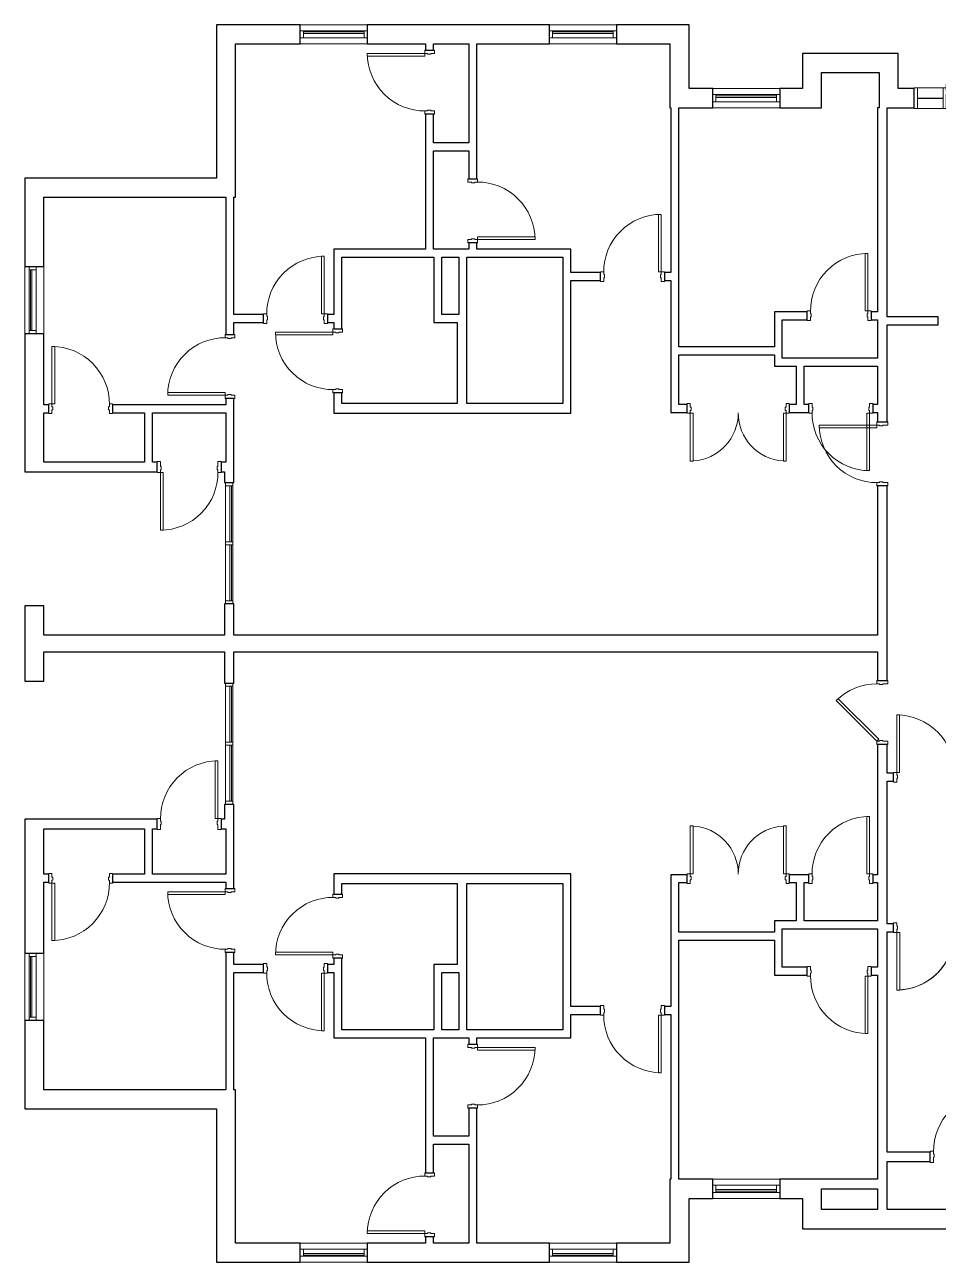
# Model space of a CAD drawing. Header units: inches. Extents: x -116 to 1059, y -1085 to -310.
# Drawn here: x -116 to 456, y -1085 to -310 of the extents above; entities that cross this region are included whole.
import ezdxf

# ---------------------------------------------------------------- set-up
doc = ezdxf.new("R2010")
doc.units = ezdxf.units.IN
doc.header["$MEASUREMENT"] = 0
for name, color, linetype, lineweight in [('A-DOOR', 31, 'Continuous', 9), ('A-DOOR-FRAM', 31, 'Continuous', 15), ('A-GLAZ-CURT', 52, 'Continuous', 9), ('A-GLAZ-CWMG', 51, 'Continuous', 9), ('A-WALL', 113, 'Continuous', 9), ('I-WALL', 2, 'Continuous', 9)]:
    doc.layers.add(name, color=color, linetype=linetype, lineweight=lineweight)

# ---------------------------------------------------------------- blocks, each defined once
blk = doc.blocks.new('Door-Single_CE_ - HM Door-2_ HM Frame-5139295-LEVEL 1')
at = {"layer": 'A-DOOR', "lineweight": 15}
for p, q in [((16.25, -39), (16.25, -3)), ((18, -3), (16.25, -3)), ((18, -3), (18, -39)), ((18, -39), (16.25, -39))]:
    blk.add_line(p, q, dxfattribs=at)
at = {"layer": 'A-DOOR'}
blk.add_arc((18, -3), 36, 179.5, 270, dxfattribs=at)
blk.add_arc((18, -3), 36, 179.5, 270, dxfattribs=at)
blk.add_arc((18, -3), 36, 179.5, 270, dxfattribs=at)
blk.add_arc((18, -3), 36, 179.5, 270, dxfattribs=at)
at = {"layer": 'A-DOOR-FRAM'}
for p, q in [((-20, 3), (-18, 3)), ((-20, -3), (-20, 3)), ((-18, 3), (-18, 0.75)), ((-18, 0.75), (-17.5, 0.75)), ((-17.5, 0.75), (-17.5, -1.25)), ((17.5, 0.75), (18, 0.75)), ((17.5, -1.25), (17.5, 0.75)), ((18, 3), (20, 3)), ((18, 0.75), (18, 3)), ((20, 3), (20, -3)), ((-18, -3), (-20, -3)), ((-18, -1.25), (-18, -3)), ((-17.5, -1.25), (-18, -1.25)), ((18, -1.25), (17.5, -1.25)), ((18, -3), (18, -1.25)), ((20, -3), (18, -3))]:
    blk.add_line(p, q, dxfattribs=at)
blk = doc.blocks.new('Door-Single_CE_ - HM Door-2_ HM Frame-5140891-LEVEL 1')
at = {"layer": 'A-DOOR', "lineweight": 15}
for p, q in [((18, 39.5), (16.25, 39.5)), ((16.25, 39.5), (16.25, 3.5)), ((18, 3.5), (18, 39.5)), ((18, 3.5), (16.25, 3.5))]:
    blk.add_line(p, q, dxfattribs=at)
at = {"layer": 'A-DOOR'}
blk.add_arc((18, 3.5), 36, 90, 180.5, dxfattribs=at)
blk.add_arc((18, 3.5), 36, 90, 180.5, dxfattribs=at)
blk.add_arc((18, 3.5), 36, 90, 180.5, dxfattribs=at)
blk.add_arc((18, 3.5), 36, 90, 180.5, dxfattribs=at)
at = {"layer": 'A-DOOR-FRAM'}
for p, q in [((-18, 3.5), (-20, 3.5)), ((-20, 3.5), (-20, -3.5)), ((-18, 1.75), (-18, 3.5)), ((-17.5, 1.75), (-18, 1.75)), ((-17.5, -0.25), (-17.5, 1.75)), ((18, 1.75), (17.5, 1.75)), ((17.5, 1.75), (17.5, -0.25)), ((20, 3.5), (18, 3.5)), ((18, 3.5), (18, 1.75)), ((20, -3.5), (20, 3.5)), ((-20, -3.5), (-18, -3.5)), ((-18, -3.5), (-18, -0.25)), ((-18, -0.25), (-17.5, -0.25)), ((17.5, -0.25), (18, -0.25)), ((18, -0.25), (18, -3.5)), ((18, -3.5), (20, -3.5))]:
    blk.add_line(p, q, dxfattribs=at)
blk = doc.blocks.new('Door-Single_CE_ - HM Door-2_ HM Frame-5138965-LEVEL 1')
at = {"layer": 'A-DOOR', "lineweight": 15}
for p, q in [((18, 39), (16.25, 39)), ((16.25, 39), (16.25, 3)), ((18, 3), (18, 39)), ((18, 3), (16.25, 3))]:
    blk.add_line(p, q, dxfattribs=at)
at = {"layer": 'A-DOOR'}
blk.add_arc((18, 3), 36, 90, 180.5, dxfattribs=at)
blk.add_arc((18, 3), 36, 90, 180.5, dxfattribs=at)
blk.add_arc((18, 3), 36, 90, 180.5, dxfattribs=at)
blk.add_arc((18, 3), 36, 90, 180.5, dxfattribs=at)
at = {"layer": 'A-DOOR-FRAM'}
for p, q in [((-18, 3), (-20, 3)), ((-20, 3), (-20, -3)), ((-18, 1.25), (-18, 3)), ((-17.5, 1.25), (-18, 1.25)), ((-17.5, -0.75), (-17.5, 1.25)), ((18, 1.25), (17.5, 1.25)), ((17.5, 1.25), (17.5, -0.75)), ((20, 3), (18, 3)), ((18, 3), (18, 1.25)), ((20, -3), (20, 3)), ((-20, -3), (-18, -3)), ((-18, -3), (-18, -0.75)), ((-18, -0.75), (-17.5, -0.75)), ((17.5, -0.75), (18, -0.75)), ((18, -0.75), (18, -3)), ((18, -3), (20, -3))]:
    blk.add_line(p, q, dxfattribs=at)
blk = doc.blocks.new('Door-Double_CE_ - WD Door-2_ HM Frame-5140609-LEVEL 1')
at = {"layer": 'A-DOOR'}
for p, q in [((-30, -3), (-28.25, -3)), ((-30, -33), (-30, -3)), ((-28.25, -3), (-28.25, -33)), ((28.25, -3), (30, -3)), ((28.25, -33), (28.25, -3)), ((30, -3), (30, -33)), ((-28.25, -33), (-30, -33)), ((30, -33), (28.25, -33))]:
    blk.add_line(p, q, dxfattribs=at)
for centre, start, end in [((-30, -3), 273.34474, 0.5), ((30, -3), 179.5, 266.63593)]:
    blk.add_arc(centre, 30, start, end, dxfattribs=at)
at = {"layer": 'A-DOOR-FRAM'}
for p, q in [((-32, 3), (-30, 3)), ((-32, -3), (-32, 3)), ((-30, 3), (-30, 0.75)), ((-30, 0.75), (-29.5, 0.75)), ((-29.5, 0.75), (-29.5, -1.25)), ((29.5, 0.75), (30, 0.75)), ((29.5, -1.25), (29.5, 0.75)), ((30, 3), (32, 3)), ((30, 0.75), (30, 3)), ((32, 3), (32, -3)), ((-30, -3), (-32, -3)), ((-30, -1.25), (-30, -3)), ((-29.5, -1.25), (-30, -1.25)), ((30, -1.25), (29.5, -1.25)), ((30, -3), (30, -1.25)), ((32, -3), (30, -3))]:
    blk.add_line(p, q, dxfattribs=at)
blk = doc.blocks.new('System Panel - zGlazed-5140615-LEVEL 1')
at = {"layer": 'A-GLAZ-CURT'}
for p, q in [((17.5, -0.5), (-17.5, -0.5)), ((-17.5, -0.5), (-17.5, -1.5)), ((-17.5, -1.5), (17.5, -1.5)), ((17.5, -1.5), (17.5, -0.5))]:
    blk.add_line(p, q, dxfattribs=at)
blk = doc.blocks.new('Rectangular Mullion - 4 1_2_ x 2_ Rectangular_CE_-5140613-LEVEL 1')
at = {"layer": 'A-GLAZ-CWMG'}
for p, q in [((927.95, -759.61), (927.95, -724.61)), ((932.45, -759.61), (932.45, -724.61))]:
    blk.add_line(p, q, dxfattribs=at)
blk = doc.blocks.new('Rectangular Mullion - 4 1_2_ x 2_ Rectangular_CE_-5140616-LEVEL 1')
at = {"layer": 'A-GLAZ-CWMG', "lineweight": 15}
for p, q in [((-2, 2.25), (0, 2.25)), ((-2, -2.25), (-2, 2.25)), ((0, 2.25), (0, -2.25)), ((0, -2.25), (-2, -2.25))]:
    blk.add_line(p, q, dxfattribs=at)
blk = doc.blocks.new('Rectangular Mullion - 4 1_2_ x 2_ Rectangular_CE_-5140617-LEVEL 1')
at = {"layer": 'A-GLAZ-CWMG', "lineweight": 15}
for p, q in [((0, 2.25), (-2, 2.25)), ((-2, 2.25), (-2, -2.25)), ((0, -2.25), (0, 2.25)), ((-2, -2.25), (0, -2.25))]:
    blk.add_line(p, q, dxfattribs=at)
blk = doc.blocks.new('Rectangular Mullion - 4 1_2_ x 2_ Rectangular_CE_-5140614-LEVEL 1')
at = {"layer": 'A-GLAZ-CWMG', "lineweight": 15}
for p, q in [((-1, 2.25), (1, 2.25)), ((-1, -2.25), (-1, 2.25)), ((1, 2.25), (1, -2.25)), ((1, -2.25), (-1, -2.25))]:
    blk.add_line(p, q, dxfattribs=at)
blk = doc.blocks.new('Door-Double_CE_ - WD Door-2_ HM Frame-5140198-LEVEL 1')
at = {"layer": 'A-DOOR'}
for p, q in [((-28.25, 33), (-30, 33)), ((-30, 33), (-30, 3)), ((-28.25, 3), (-28.25, 33)), ((30, 33), (28.25, 33)), ((28.25, 33), (28.25, 3)), ((30, 3), (30, 33)), ((-30, 3), (-28.25, 3)), ((28.25, 3), (30, 3))]:
    blk.add_line(p, q, dxfattribs=at)
for centre, start, end in [((-30, 3), 359.5, 86.65526), ((30, 3), 93.36407, 180.5)]:
    blk.add_arc(centre, 30, start, end, dxfattribs=at)
at = {"layer": 'A-DOOR-FRAM'}
for p, q in [((-30, 3), (-32, 3)), ((-32, 3), (-32, -3)), ((-30, 1.25), (-30, 3)), ((-29.5, 1.25), (-30, 1.25)), ((-29.5, -0.75), (-29.5, 1.25)), ((30, 1.25), (29.5, 1.25)), ((29.5, 1.25), (29.5, -0.75)), ((32, 3), (30, 3)), ((30, 3), (30, 1.25)), ((32, -3), (32, 3)), ((-32, -3), (-30, -3)), ((-30, -3), (-30, -0.75)), ((-30, -0.75), (-29.5, -0.75)), ((29.5, -0.75), (30, -0.75)), ((30, -0.75), (30, -3)), ((30, -3), (32, -3))]:
    blk.add_line(p, q, dxfattribs=at)
blk = doc.blocks.new('System Panel - zGlazed-5140547-LEVEL 1')
at = {"layer": 'A-GLAZ-CURT'}
for p, q in [((17.5, 1.5), (-17.5, 1.5)), ((-17.5, 1.5), (-17.5, 0.5)), ((-17.5, 0.5), (17.5, 0.5)), ((17.5, 0.5), (17.5, 1.5))]:
    blk.add_line(p, q, dxfattribs=at)
blk = doc.blocks.new('Rectangular Mullion - 4 1_2_ x 2_ Rectangular_CE_-5140545-LEVEL 1')
at = {"layer": 'A-GLAZ-CWMG'}
for p, q in [((927.95, -636.11), (927.95, -671.11)), ((932.45, -636.11), (932.45, -671.11))]:
    blk.add_line(p, q, dxfattribs=at)
blk = doc.blocks.new('Rectangular Mullion - 4 1_2_ x 2_ Rectangular_CE_-5140475-LEVEL 1')
at = {"layer": 'A-GLAZ-CWMG', "lineweight": 15}
for p, q in [((-2, 2.25), (0, 2.25)), ((-2, -2.25), (-2, 2.25)), ((0, 2.25), (0, -2.25)), ((0, -2.25), (-2, -2.25))]:
    blk.add_line(p, q, dxfattribs=at)
blk = doc.blocks.new('Rectangular Mullion - 4 1_2_ x 2_ Rectangular_CE_-5140476-LEVEL 1')
at = {"layer": 'A-GLAZ-CWMG', "lineweight": 15}
for p, q in [((0, 2.25), (-2, 2.25)), ((-2, 2.25), (-2, -2.25)), ((0, -2.25), (0, 2.25)), ((-2, -2.25), (0, -2.25))]:
    blk.add_line(p, q, dxfattribs=at)
blk = doc.blocks.new('Rectangular Mullion - 4 1_2_ x 2_ Rectangular_CE_-5140546-LEVEL 1')
at = {"layer": 'A-GLAZ-CWMG', "lineweight": 15}
for p, q in [((-1, 2.25), (1, 2.25)), ((-1, -2.25), (-1, 2.25)), ((1, 2.25), (1, -2.25)), ((1, -2.25), (-1, -2.25))]:
    blk.add_line(p, q, dxfattribs=at)
blk = doc.blocks.new('Door-Single-Sidelite_CE_ - WD Door-2_ HM Frame-Sidelite-5141389-LEVEL 1')
at = {"layer": 'A-DOOR'}
for p, q in [((18, 39), (16, 39)), ((16, 39), (16, 3)), ((18, 3), (18, 39)), ((16, 3), (18, 3))]:
    blk.add_line(p, q, dxfattribs=at)
at = {"layer": 'A-DOOR', "lineweight": 15}
for p, q in [((-20, 0.125), (-36, 0.125)), ((-36, 0.125), (-36, -0.125)), ((-20, -0.125), (-20, 0.125)), ((-36, -0.125), (-20, -0.125))]:
    blk.add_line(p, q, dxfattribs=at)
at = {"layer": 'A-DOOR'}
for start, end in [(93.203874, 180.5), (90, 179.5)]:
    blk.add_arc((18, 3), 36, start, end, dxfattribs=at)
at = {"layer": 'A-DOOR-FRAM'}
for p, q in [((-36, 3), (-38, 3)), ((-38, 3), (-38, -3)), ((-36, -3), (-36, 3)), ((-18, 3), (-20, 3)), ((-20, 3), (-20, -3)), ((-18, 1), (-18, 3)), ((-17.5, 1), (-18, 1)), ((-17.5, -1), (-17.5, 1)), ((18, 1), (17.5, 1)), ((17.5, 1), (17.5, -1)), ((20, 3), (18, 3)), ((18, 3), (18, 1)), ((20, -3), (20, 3)), ((-38, -3), (-36, -3)), ((-20, -3), (-18, -3)), ((-18, -3), (-18, -1)), ((-18, -1), (-17.5, -1)), ((17.5, -1), (18, -1)), ((18, -1), (18, -3)), ((18, -3), (20, -3))]:
    blk.add_line(p, q, dxfattribs=at)
at = {"layer": 'A-DOOR-FRAM', "lineweight": 9}
for p, q in [((-36, 3), (-20, 3)), ((-20, -3), (-36, -3))]:
    blk.add_line(p, q, dxfattribs=at)
blk = doc.blocks.new('Door-Single-Sidelite_CE_ - WD Door-2_ HM Frame-Sidelite-5141976-LEVEL 1')
at = {"layer": 'A-DOOR'}
for p, q in [((18, 42.5), (16, 42.5)), ((16, 42.5), (16, 6.5)), ((18, 6.5), (18, 42.5)), ((16, 6.5), (18, 6.5))]:
    blk.add_line(p, q, dxfattribs=at)
at = {"layer": 'A-DOOR', "lineweight": 15}
for p, q in [((-20, 0.125), (-36, 0.125)), ((-36, 0.125), (-36, -0.125)), ((-20, -0.125), (-20, 0.125)), ((-36, -0.125), (-20, -0.125))]:
    blk.add_line(p, q, dxfattribs=at)
at = {"layer": 'A-DOOR'}
for start, end in [(93.203874, 180.5), (90, 179.5)]:
    blk.add_arc((18, 6.5), 36, start, end, dxfattribs=at)
at = {"layer": 'A-DOOR-FRAM'}
for p, q in [((-36, 6.5), (-38, 6.5)), ((-38, 6.5), (-38, -6.5)), ((-36, -6.5), (-36, 6.5)), ((-18, 6.5), (-20, 6.5)), ((-20, 6.5), (-20, -6.5)), ((-18, 4.5), (-18, 6.5)), ((-17.5, 4.5), (-18, 4.5)), ((-18, -6.5), (-18, 2.5)), ((-18, 2.5), (-17.5, 2.5)), ((-17.5, 2.5), (-17.5, 4.5)), ((18, 4.5), (17.5, 4.5)), ((17.5, 4.5), (17.5, 2.5)), ((17.5, 2.5), (18, 2.5)), ((20, 6.5), (18, 6.5)), ((18, 6.5), (18, 4.5)), ((18, 2.5), (18, -6.5)), ((20, -6.5), (20, 6.5)), ((-38, -6.5), (-36, -6.5)), ((-20, -6.5), (-18, -6.5)), ((18, -6.5), (20, -6.5))]:
    blk.add_line(p, q, dxfattribs=at)
at = {"layer": 'A-DOOR-FRAM', "lineweight": 9}
for p, q in [((-36, 6.5), (-20, 6.5)), ((-20, -6.5), (-36, -6.5))]:
    blk.add_line(p, q, dxfattribs=at)
blk = doc.blocks.new('System Panel - zGlazed-5148428-LEVEL 1')
at = {"layer": 'A-GLAZ-CURT'}
for p, q in [((19, 1.5), (-19, 1.5)), ((-19, 1.5), (-19, 0.5)), ((-19, 0.5), (19, 0.5)), ((19, 0.5), (19, 1.5))]:
    blk.add_line(p, q, dxfattribs=at)
blk = doc.blocks.new('Rectangular Mullion - 4 1_2_ x 2_ Rectangular_CE_-5148427-LEVEL 1')
at = {"layer": 'A-GLAZ-CWMG'}
for p, q in [((1050.95, -931.86), (1050.95, -893.86)), ((1055.45, -931.86), (1055.45, -893.86))]:
    blk.add_line(p, q, dxfattribs=at)
blk = doc.blocks.new('Rectangular Mullion - 4 1_2_ x 2_ Rectangular_CE_-5148429-LEVEL 1')
at = {"layer": 'A-GLAZ-CWMG', "lineweight": 15}
for p, q in [((-2, 2.25), (0, 2.25)), ((-2, -2.25), (-2, 2.25)), ((0, 2.25), (0, -2.25)), ((0, -2.25), (-2, -2.25))]:
    blk.add_line(p, q, dxfattribs=at)
blk = doc.blocks.new('Rectangular Mullion - 4 1_2_ x 2_ Rectangular_CE_-5148430-LEVEL 1')
at = {"layer": 'A-GLAZ-CWMG', "lineweight": 15}
for p, q in [((0, 2.25), (-2, 2.25)), ((-2, 2.25), (-2, -2.25)), ((0, -2.25), (0, 2.25)), ((-2, -2.25), (0, -2.25))]:
    blk.add_line(p, q, dxfattribs=at)
blk = doc.blocks.new('System Panel - zGlazed-5147862-LEVEL 1')
at = {"layer": 'A-GLAZ-CURT'}
for p, q in [((19, -0.5), (-19, -0.5)), ((-19, -0.5), (-19, -1.5)), ((-19, -1.5), (19, -1.5)), ((19, -1.5), (19, -0.5))]:
    blk.add_line(p, q, dxfattribs=at)
blk = doc.blocks.new('Rectangular Mullion - 4 1_2_ x 2_ Rectangular_CE_-5147845-LEVEL 1')
at = {"layer": 'A-GLAZ-CWMG'}
for p, q in [((1050.95, -463.86), (1050.95, -501.86)), ((1055.45, -463.86), (1055.45, -501.86))]:
    blk.add_line(p, q, dxfattribs=at)
blk = doc.blocks.new('Rectangular Mullion - 4 1_2_ x 2_ Rectangular_CE_-5147863-LEVEL 1')
at = {"layer": 'A-GLAZ-CWMG', "lineweight": 15}
for p, q in [((-2, 2.25), (0, 2.25)), ((-2, -2.25), (-2, 2.25)), ((0, 2.25), (0, -2.25)), ((0, -2.25), (-2, -2.25))]:
    blk.add_line(p, q, dxfattribs=at)
blk = doc.blocks.new('Rectangular Mullion - 4 1_2_ x 2_ Rectangular_CE_-5147864-LEVEL 1')
at = {"layer": 'A-GLAZ-CWMG', "lineweight": 15}
for p, q in [((0, 2.25), (-2, 2.25)), ((-2, 2.25), (-2, -2.25)), ((0, -2.25), (0, 2.25)), ((-2, -2.25), (0, -2.25))]:
    blk.add_line(p, q, dxfattribs=at)
blk = doc.blocks.new('Door-Single_CE_ - HM Door-2_ HM Frame-5149311-LEVEL 1')
at = {"layer": 'A-DOOR', "lineweight": 15}
for p, q in [((-8.69, -27.72), (16.76, -2.26)), ((18, -3.5), (-7.46, -28.96)), ((18, -3.5), (16.76, -2.26)), ((-7.46, -28.96), (-8.69, -27.72))]:
    blk.add_line(p, q, dxfattribs=at)
at = {"layer": 'A-DOOR'}
blk.add_arc((18, -3.5), 36, 179.5, 225, dxfattribs=at)
blk.add_arc((18, -3.5), 36, 179.5, 225, dxfattribs=at)
blk.add_arc((18, -3.5), 36, 179.5, 225, dxfattribs=at)
blk.add_arc((18, -3.5), 36, 179.5, 225, dxfattribs=at)
at = {"layer": 'A-DOOR-FRAM'}
for p, q in [((-20, 3.5), (-18, 3.5)), ((-20, -3.5), (-20, 3.5)), ((-18, 3.5), (-18, 0.25)), ((-18, 0.25), (-17.5, 0.25)), ((-17.5, 0.25), (-17.5, -1.75)), ((17.5, 0.25), (18, 0.25)), ((17.5, -1.75), (17.5, 0.25)), ((18, 3.5), (20, 3.5)), ((18, 0.25), (18, 3.5)), ((20, 3.5), (20, -3.5)), ((-18, -3.5), (-20, -3.5)), ((-18, -1.75), (-18, -3.5)), ((-17.5, -1.75), (-18, -1.75)), ((18, -1.75), (17.5, -1.75)), ((18, -3.5), (18, -1.75)), ((20, -3.5), (18, -3.5))]:
    blk.add_line(p, q, dxfattribs=at)

msp = doc.modelspace()

# ---------------------------------------------------------------- linework, layer by layer
at = {"layer": 'A-WALL', "lineweight": 25}
for p, q in [((4.2, -310.36), (4.2, -406.36)), ((56.7, -310.36), (4.2, -310.36)), ((56.7, -322.36), (56.7, -310.36)), ((212.7, -310.36), (98.7, -310.36)), ((98.7, -310.36), (98.7, -322.36)), ((212.7, -322.36), (212.7, -310.36)), ((300.2, -310.36), (254.7, -310.36)), ((254.7, -310.36), (254.7, -322.36)), ((300.2, -350.36), (300.2, -310.36)), ((16.2, -418.36), (16.2, -322.36)), ((16.2, -322.36), (56.7, -322.36)), ((98.7, -322.36), (135.2, -322.36)), ((140.2, -322.36), (162.2, -322.36)), ((167.2, -322.36), (212.7, -322.36)), ((254.7, -322.36), (288.2, -322.36)), ((288.2, -322.36), (288.2, -362.36)), ((371.2, -328.36), (371.2, -350.36)), ((431.2, -328.36), (371.2, -328.36)), ((431.2, -350.36), (431.2, -328.36)), ((383.2, -362.36), (383.2, -340.36)), ((383.2, -340.36), (419.2, -340.36)), ((419.2, -340.36), (419.2, -362.36)), ((314.95, -350.36), (300.2, -350.36)), ((314.95, -362.36), (314.95, -350.36)), ((371.2, -350.36), (356.95, -350.36)), ((356.95, -350.36), (356.95, -362.36)), ((441.2, -350.36), (431.2, -350.36)), ((441.2, -362.36), (441.2, -350.36)), ((288.2, -362.36), (288.7, -362.36)), ((293.7, -362.36), (314.95, -362.36)), ((356.95, -362.36), (383.2, -362.36)), ((418.2, -362.36), (418.2, -490.09)), ((419.2, -362.36), (418.2, -362.36)), ((424.2, -362.36), (441.2, -362.36)), ((424.2, -493.23), (424.2, -362.36)), ((4.2, -406.36), (-115.8, -406.36)), ((-115.8, -406.36), (-115.8, -461.86)), ((-103.8, -418.36), (10.2, -418.36)), ((-103.8, -461.86), (-103.8, -418.36)), ((15.2, -418.36), (16.2, -418.36)), ((-115.8, -461.86), (-103.8, -461.86)), ((155.95, -491.86), (154.95, -491.86)), ((160.95, -547.59), (160.95, -491.86)), ((418.2, -495.09), (418.2, -519.09)), ((154.95, -496.86), (154.95, -547.59)), ((424.2, -559.09), (424.2, -498.23)), ((-103.8, -503.86), (-115.8, -503.86)), ((-115.8, -503.86), (-115.8, -590.36)), ((-103.8, -548.36), (-103.8, -503.86)), ((418.2, -524.09), (418.2, -548.09)), ((77.7, -547.59), (77.7, -553.59)), ((154.95, -547.59), (82.7, -547.59)), ((221.2, -547.59), (160.95, -547.59)), ((-103.8, -584.36), (-103.8, -553.36)), ((77.7, -553.59), (221.2, -553.59)), ((418.2, -553.09), (418.2, -559.09)), ((418.2, -559.09), (424.2, -559.09)), ((-40.8, -584.36), (-103.8, -584.36)), ((-32.8, -584.36), (-35.8, -584.36)), ((-32.8, -590.36), (-32.8, -584.36)), ((10.2, -584.36), (7.2, -584.36)), ((7.2, -584.36), (7.2, -590.36)), ((15.2, -597.11), (15.2, -584.36)), ((-115.8, -590.36), (-32.8, -590.36)), ((7.2, -590.36), (9.2, -590.36)), ((9.2, -590.36), (9.2, -597.11)), ((9.2, -597.11), (15.2, -597.11)), ((418.2, -599.09), (418.2, -692.61)), ((424.2, -599.09), (418.2, -599.09)), ((424.2, -721.11), (424.2, -599.09)), ((9.2, -673.11), (9.2, -692.61)), ((15.2, -673.11), (9.2, -673.11)), ((15.2, -692.61), (15.2, -673.11)), ((-103.8, -674.36), (-115.8, -674.36)), ((-115.8, -674.36), (-115.8, -721.36)), ((-103.8, -692.61), (-103.8, -674.36)), ((9.2, -692.61), (-103.8, -692.61)), ((418.2, -692.61), (15.2, -692.61)), ((-103.8, -721.36), (-103.8, -703.11)), ((-103.8, -703.11), (9.2, -703.11)), ((9.2, -703.11), (9.2, -722.61)), ((15.2, -703.11), (418.2, -703.11)), ((15.2, -722.61), (15.2, -703.11)), ((418.2, -703.11), (418.2, -721.11)), ((-115.8, -721.36), (-103.8, -721.36)), ((9.2, -722.61), (15.2, -722.61)), ((418.2, -721.11), (424.2, -721.11)), ((418.2, -761.11), (418.2, -842.63)), ((424.2, -761.11), (418.2, -761.11)), ((424.2, -779.11), (424.2, -761.11)), ((424.2, -873.36), (424.2, -784.11)), ((15.2, -798.61), (9.2, -798.61)), ((9.2, -798.61), (9.2, -807.86)), ((15.2, -813.86), (15.2, -798.61)), ((-115.8, -807.86), (-115.8, -891.86)), ((-32.8, -807.86), (-115.8, -807.86)), ((-32.8, -813.86), (-32.8, -807.86)), ((9.2, -807.86), (7.2, -807.86)), ((7.2, -807.86), (7.2, -813.86)), ((-103.8, -842.36), (-103.8, -813.86)), ((-103.8, -813.86), (-40.8, -813.86)), ((-35.8, -813.86), (-32.8, -813.86)), ((7.2, -813.86), (10.2, -813.86)), ((221.2, -842.13), (77.7, -842.13)), ((77.7, -842.13), (77.7, -848.13)), ((-103.8, -891.86), (-103.8, -847.36)), ((82.7, -848.13), (154.95, -848.13)), ((154.95, -848.13), (154.95, -898.86)), ((160.95, -848.13), (221.2, -848.13)), ((160.95, -903.86), (160.95, -848.13)), ((418.2, -847.63), (418.2, -871.63)), ((418.2, -876.63), (418.2, -900.63)), ((424.2, -1016.36), (424.2, -878.36)), ((-115.8, -891.86), (-103.8, -891.86)), ((154.95, -903.86), (155.95, -903.86)), ((418.2, -905.63), (418.2, -1033.36)), ((-103.8, -933.86), (-115.8, -933.86)), ((-115.8, -933.86), (-115.8, -989.36)), ((-103.8, -977.36), (-103.8, -933.86)), ((10.2, -977.36), (-103.8, -977.36)), ((16.2, -977.36), (15.2, -977.36)), ((16.2, -1073.36), (16.2, -977.36)), ((-115.8, -989.36), (4.2, -989.36)), ((4.2, -989.36), (4.2, -1085.36)), ((451.2, -1016.36), (424.2, -1016.36)), ((424.2, -1052.36), (424.2, -1022.36)), ((424.2, -1022.36), (451.2, -1022.36)), ((451.2, -1022.36), (451.2, -1016.36)), ((288.7, -1033.36), (288.2, -1033.36)), ((288.2, -1033.36), (288.2, -1073.36)), ((314.95, -1033.36), (293.7, -1033.36)), ((314.95, -1045.36), (314.95, -1033.36)), ((356.95, -1033.36), (356.95, -1045.36)), ((418.2, -1033.36), (356.95, -1033.36)), ((300.2, -1045.36), (314.95, -1045.36)), ((300.2, -1085.36), (300.2, -1045.36)), ((356.95, -1045.36), (371.2, -1045.36)), ((371.2, -1045.36), (371.2, -1064.36)), ((383.2, -1052.36), (383.2, -1039.36)), ((383.2, -1039.36), (418.2, -1039.36)), ((418.2, -1039.36), (418.2, -1052.36)), ((418.2, -1052.36), (383.2, -1052.36)), ((518.2, -1052.36), (424.2, -1052.36)), ((371.2, -1064.36), (571.2, -1064.36)), ((56.7, -1073.36), (16.2, -1073.36)), ((56.7, -1085.36), (56.7, -1073.36)), ((135.2, -1073.36), (98.7, -1073.36)), ((98.7, -1073.36), (98.7, -1085.36)), ((162.2, -1073.36), (140.2, -1073.36)), ((212.7, -1073.36), (167.2, -1073.36)), ((212.7, -1085.36), (212.7, -1073.36)), ((288.2, -1073.36), (254.7, -1073.36)), ((254.7, -1073.36), (254.7, -1085.36)), ((4.2, -1085.36), (56.7, -1085.36)), ((98.7, -1085.36), (212.7, -1085.36)), ((254.7, -1085.36), (300.2, -1085.36))]:
    msp.add_line(p, q, dxfattribs=at)
at = {"layer": 'A-WALL'}
for p, q in [((56.7, -310.36), (98.7, -310.36)), ((212.7, -310.36), (254.7, -310.36)), ((98.7, -322.36), (56.7, -322.36)), ((254.7, -322.36), (212.7, -322.36)), ((314.95, -350.36), (356.95, -350.36)), ((356.95, -362.36), (314.95, -362.36)), ((-115.8, -503.86), (-115.8, -461.86)), ((-103.8, -461.86), (-103.8, -503.86)), ((-115.8, -933.86), (-115.8, -891.86)), ((-103.8, -891.86), (-103.8, -933.86)), ((314.95, -1033.36), (356.95, -1033.36)), ((356.95, -1045.36), (314.95, -1045.36)), ((56.7, -1073.36), (98.7, -1073.36)), ((212.7, -1073.36), (254.7, -1073.36)), ((98.7, -1085.36), (56.7, -1085.36)), ((254.7, -1085.36), (212.7, -1085.36))]:
    msp.add_line(p, q, dxfattribs=at)
at = {"layer": 'I-WALL', "lineweight": 25}
for p, q in [((135.2, -322.36), (135.2, -326.36)), ((140.2, -326.36), (140.2, -322.36)), ((162.2, -322.36), (162.2, -384.36)), ((167.2, -406.86), (167.2, -322.36)), ((135.2, -326.36), (140.2, -326.36)), ((288.7, -362.36), (288.7, -465.59)), ((293.7, -512.09), (293.7, -362.36)), ((140.2, -366.36), (135.2, -366.36)), ((135.2, -366.36), (135.2, -450.86)), ((140.2, -384.36), (140.2, -366.36)), ((162.2, -384.36), (140.2, -384.36)), ((140.2, -450.86), (140.2, -389.36)), ((140.2, -389.36), (162.2, -389.36)), ((162.2, -389.36), (162.2, -406.86)), ((162.2, -406.86), (167.2, -406.86)), ((10.2, -418.36), (10.2, -504.36)), ((15.2, -491.86), (15.2, -418.36)), ((167.2, -446.86), (162.2, -446.86)), ((162.2, -446.86), (162.2, -450.86)), ((167.2, -450.86), (167.2, -446.86)), ((77.7, -450.86), (77.7, -491.86)), ((135.2, -450.86), (77.7, -450.86)), ((82.7, -500.86), (82.7, -455.86)), ((82.7, -455.86), (140.45, -455.86)), ((162.2, -450.86), (140.2, -450.86)), ((140.45, -455.86), (140.45, -496.86)), ((145.45, -455.86), (155.95, -455.86)), ((145.45, -491.86), (145.45, -455.86)), ((155.95, -455.86), (155.95, -491.86)), ((160.95, -455.86), (221.2, -455.86)), ((160.95, -491.86), (160.95, -455.86)), ((226.2, -450.86), (167.2, -450.86)), ((221.2, -455.86), (221.2, -547.59)), ((226.2, -465.59), (226.2, -450.86)), ((244.7, -465.59), (226.2, -465.59)), ((226.2, -553.59), (226.2, -470.59)), ((226.2, -470.59), (244.7, -470.59)), ((244.7, -470.59), (244.7, -465.59)), ((288.7, -465.59), (284.7, -465.59)), ((284.7, -465.59), (284.7, -470.59)), ((284.7, -470.59), (288.7, -470.59)), ((288.7, -470.59), (288.7, -553.09)), ((33.7, -491.86), (15.2, -491.86)), ((33.7, -496.86), (33.7, -491.86)), ((77.7, -491.86), (73.7, -491.86)), ((73.7, -491.86), (73.7, -496.86)), ((154.95, -491.86), (145.45, -491.86)), ((353.57, -490.09), (353.57, -512.09)), ((374.2, -490.09), (353.57, -490.09)), ((358.57, -519.09), (358.57, -495.09)), ((358.57, -495.09), (374.2, -495.09)), ((374.2, -495.09), (374.2, -490.09)), ((418.2, -490.09), (414.2, -490.09)), ((414.2, -490.09), (414.2, -495.09)), ((414.2, -495.09), (418.2, -495.09)), ((456.2, -493.23), (424.2, -493.23)), ((456.2, -498.23), (456.2, -493.23)), ((15.2, -504.36), (15.2, -496.86)), ((15.2, -496.86), (33.7, -496.86)), ((73.7, -496.86), (77.7, -496.86)), ((77.7, -496.86), (77.7, -500.86)), ((77.7, -500.86), (82.7, -500.86)), ((140.45, -496.86), (154.95, -496.86)), ((424.2, -498.23), (456.2, -498.23)), ((10.2, -504.36), (15.2, -504.36)), ((353.57, -512.09), (293.7, -512.09)), ((293.7, -548.09), (293.7, -517.09)), ((293.7, -517.09), (353.57, -517.09)), ((353.57, -517.09), (353.57, -524.09)), ((418.2, -519.09), (358.57, -519.09)), ((353.57, -524.09), (367.2, -524.09)), ((367.2, -524.09), (367.2, -548.09)), ((372.2, -548.09), (372.2, -524.09)), ((372.2, -524.09), (418.2, -524.09)), ((77.7, -540.86), (77.7, -547.59)), ((82.7, -540.86), (77.7, -540.86)), ((82.7, -547.59), (82.7, -540.86)), ((-100.8, -548.36), (-103.8, -548.36)), ((-100.8, -553.36), (-100.8, -548.36)), ((10.2, -548.36), (-60.8, -548.36)), ((-60.8, -548.36), (-60.8, -553.36)), ((10.2, -544.36), (10.2, -548.36)), ((15.2, -544.36), (10.2, -544.36)), ((15.2, -584.36), (15.2, -544.36)), ((298.95, -548.09), (293.7, -548.09)), ((298.95, -553.09), (298.95, -548.09)), ((367.2, -548.09), (362.95, -548.09)), ((362.95, -548.09), (362.95, -553.09)), ((375.2, -548.09), (372.2, -548.09)), ((375.2, -553.09), (375.2, -548.09)), ((418.2, -548.09), (415.2, -548.09)), ((415.2, -548.09), (415.2, -553.09)), ((-103.8, -553.36), (-100.8, -553.36)), ((-60.8, -553.36), (-40.8, -553.36)), ((-40.8, -553.36), (-40.8, -584.36)), ((-35.8, -553.36), (10.2, -553.36)), ((-35.8, -584.36), (-35.8, -553.36)), ((10.2, -553.36), (10.2, -584.36)), ((221.2, -553.59), (226.2, -553.59)), ((288.7, -553.09), (298.95, -553.09)), ((362.95, -553.09), (375.2, -553.09)), ((415.2, -553.09), (418.2, -553.09)), ((428.2, -779.11), (424.2, -779.11)), ((428.2, -784.11), (428.2, -779.11)), ((424.2, -784.11), (428.2, -784.11)), ((-40.8, -813.86), (-40.8, -842.36)), ((-35.8, -842.36), (-35.8, -813.86)), ((10.2, -813.86), (10.2, -842.36)), ((15.2, -851.36), (15.2, -813.86)), ((-100.8, -842.36), (-103.8, -842.36)), ((-100.8, -847.36), (-100.8, -842.36)), ((-40.8, -842.36), (-60.8, -842.36)), ((-60.8, -842.36), (-60.8, -847.36)), ((10.2, -842.36), (-35.8, -842.36)), ((226.2, -842.13), (221.2, -842.13)), ((226.2, -925.13), (226.2, -842.13)), ((288.7, -842.63), (288.7, -925.13)), ((298.95, -842.63), (288.7, -842.63)), ((298.95, -847.63), (298.95, -842.63)), ((375.2, -842.63), (362.95, -842.63)), ((362.95, -842.63), (362.95, -847.63)), ((375.2, -847.63), (375.2, -842.63)), ((418.2, -842.63), (415.2, -842.63)), ((415.2, -842.63), (415.2, -847.63)), ((-103.8, -847.36), (-100.8, -847.36)), ((-60.8, -847.36), (10.2, -847.36)), ((10.2, -847.36), (10.2, -851.36)), ((10.2, -851.36), (15.2, -851.36)), ((77.7, -848.13), (77.7, -854.86)), ((82.7, -854.86), (82.7, -848.13)), ((221.2, -848.13), (221.2, -939.86)), ((293.7, -878.63), (293.7, -847.63)), ((293.7, -847.63), (298.95, -847.63)), ((362.95, -847.63), (367.2, -847.63)), ((367.2, -847.63), (367.2, -871.63)), ((372.2, -847.63), (375.2, -847.63)), ((372.2, -871.63), (372.2, -847.63)), ((415.2, -847.63), (418.2, -847.63)), ((77.7, -854.86), (82.7, -854.86)), ((367.2, -871.63), (353.57, -871.63)), ((353.57, -871.63), (353.57, -878.63)), ((418.2, -871.63), (372.2, -871.63)), ((428.2, -873.36), (424.2, -873.36)), ((428.2, -878.36), (428.2, -873.36)), ((353.57, -878.63), (293.7, -878.63)), ((358.57, -876.63), (418.2, -876.63)), ((358.57, -900.63), (358.57, -876.63)), ((424.2, -878.36), (428.2, -878.36)), ((293.7, -1033.36), (293.7, -883.63)), ((293.7, -883.63), (353.57, -883.63)), ((353.57, -883.63), (353.57, -905.63)), ((15.2, -891.36), (10.2, -891.36)), ((10.2, -891.36), (10.2, -977.36)), ((15.2, -898.86), (15.2, -891.36)), ((33.7, -898.86), (15.2, -898.86)), ((33.7, -903.86), (33.7, -898.86)), ((77.7, -898.86), (73.7, -898.86)), ((73.7, -898.86), (73.7, -903.86)), ((82.7, -894.86), (77.7, -894.86)), ((77.7, -894.86), (77.7, -898.86)), ((82.7, -939.86), (82.7, -894.86)), ((154.95, -898.86), (140.45, -898.86)), ((140.45, -898.86), (140.45, -939.86)), ((15.2, -977.36), (15.2, -903.86)), ((15.2, -903.86), (33.7, -903.86)), ((73.7, -903.86), (77.7, -903.86)), ((77.7, -903.86), (77.7, -944.86)), ((145.45, -903.86), (154.95, -903.86)), ((145.45, -939.86), (145.45, -903.86)), ((155.95, -903.86), (155.95, -939.86)), ((160.95, -939.86), (160.95, -903.86)), ((353.57, -905.63), (374.2, -905.63)), ((374.2, -900.63), (358.57, -900.63)), ((374.2, -905.63), (374.2, -900.63)), ((418.2, -900.63), (414.2, -900.63)), ((414.2, -900.63), (414.2, -905.63)), ((414.2, -905.63), (418.2, -905.63)), ((244.7, -925.13), (226.2, -925.13)), ((244.7, -930.13), (244.7, -925.13)), ((288.7, -925.13), (284.7, -925.13)), ((284.7, -925.13), (284.7, -930.13)), ((226.2, -944.86), (226.2, -930.13)), ((226.2, -930.13), (244.7, -930.13)), ((284.7, -930.13), (288.7, -930.13)), ((288.7, -930.13), (288.7, -1033.36)), ((77.7, -944.86), (135.2, -944.86)), ((140.45, -939.86), (82.7, -939.86)), ((135.2, -944.86), (135.2, -1029.36)), ((140.2, -944.86), (162.2, -944.86)), ((140.2, -1006.36), (140.2, -944.86)), ((155.95, -939.86), (145.45, -939.86)), ((221.2, -939.86), (160.95, -939.86)), ((162.2, -944.86), (162.2, -948.86)), ((167.2, -944.86), (226.2, -944.86)), ((167.2, -948.86), (167.2, -944.86)), ((162.2, -948.86), (167.2, -948.86)), ((162.2, -988.86), (162.2, -1006.36)), ((167.2, -988.86), (162.2, -988.86)), ((167.2, -1073.36), (167.2, -988.86)), ((162.2, -1006.36), (140.2, -1006.36)), ((140.2, -1029.36), (140.2, -1011.36)), ((140.2, -1011.36), (162.2, -1011.36)), ((162.2, -1011.36), (162.2, -1073.36)), ((135.2, -1029.36), (140.2, -1029.36)), ((135.2, -1069.36), (135.2, -1073.36)), ((140.2, -1069.36), (135.2, -1069.36)), ((140.2, -1073.36), (140.2, -1069.36))]:
    msp.add_line(p, q, dxfattribs=at)

# ---------------------------------------------------------------- block references
at = {"layer": 'A-DOOR'}
for name, p in [('Door-Single-Sidelite_CE_ - WD Door-2_ HM Frame-Sidelite-5141976-LEVEL 1', (479.2, -356.36)), ('Door-Single_CE_ - HM Door-2_ HM Frame-5138965-LEVEL 1', (264.7, -468.09)), ('Door-Single_CE_ - HM Door-2_ HM Frame-5138965-LEVEL 1', (53.7, -494.36)), ('Door-Single_CE_ - HM Door-2_ HM Frame-5138965-LEVEL 1', (394.2, -492.59)), ('Door-Double_CE_ - WD Door-2_ HM Frame-5140609-LEVEL 1', (330.95, -550.59)), ('Door-Single_CE_ - HM Door-2_ HM Frame-5139295-LEVEL 1', (395.2, -550.59)), ('Door-Single_CE_ - HM Door-2_ HM Frame-5140891-LEVEL 1', (-12.8, -810.86)), ('Door-Double_CE_ - WD Door-2_ HM Frame-5140198-LEVEL 1', (330.95, -845.13)), ('Door-Single_CE_ - HM Door-2_ HM Frame-5138965-LEVEL 1', (395.2, -845.13)), ('Door-Single_CE_ - HM Door-2_ HM Frame-5139295-LEVEL 1', (53.7, -901.36)), ('Door-Single_CE_ - HM Door-2_ HM Frame-5139295-LEVEL 1', (394.2, -903.13)), ('Door-Single_CE_ - HM Door-2_ HM Frame-5139295-LEVEL 1', (264.7, -927.63)), ('Door-Single_CE_ - HM Door-2_ HM Frame-5140891-LEVEL 1', (471.2, -1019.36))]:
    msp.add_blockref(name, p, dxfattribs=at)
for name, p, rotation in [('Door-Single_CE_ - HM Door-2_ HM Frame-5138965-LEVEL 1', (137.7, -346.36), 89.99999999999973), ('Door-Single_CE_ - HM Door-2_ HM Frame-5138965-LEVEL 1', (164.7, -426.86), 269.9999999999998), ('Door-Single_CE_ - HM Door-2_ HM Frame-5138965-LEVEL 1', (80.2, -520.86), 89.99999999999967), ('Door-Single_CE_ - HM Door-2_ HM Frame-5139295-LEVEL 1', (12.7, -524.36), 269.9999999999997), ('Door-Single_CE_ - HM Door-2_ HM Frame-5139295-LEVEL 1', (-80.8, -550.86), 180), ('Door-Single_CE_ - HM Door-2_ HM Frame-5140891-LEVEL 1', (421.2, -579.09), 89.99999999999967), ('Door-Single_CE_ - HM Door-2_ HM Frame-5140891-LEVEL 1', (-12.8, -587.36), 180), ('Door-Single_CE_ - HM Door-2_ HM Frame-5149311-LEVEL 1', (421.2, -741.11), 269.9999999999997), ('Door-Single_CE_ - HM Door-2_ HM Frame-5139295-LEVEL 1', (448.2, -781.61), 180), ('Door-Single_CE_ - HM Door-2_ HM Frame-5138965-LEVEL 1', (-80.8, -844.86), 180), ('Door-Single_CE_ - HM Door-2_ HM Frame-5138965-LEVEL 1', (12.7, -871.36), 89.99999999999991), ('Door-Single_CE_ - HM Door-2_ HM Frame-5139295-LEVEL 1', (80.2, -874.86), 269.9999999999999), ('Door-Single-Sidelite_CE_ - WD Door-2_ HM Frame-Sidelite-5141389-LEVEL 1', (448.2, -875.86), 180), ('Door-Single_CE_ - HM Door-2_ HM Frame-5139295-LEVEL 1', (164.7, -968.86), 89.99999999999984), ('Door-Single_CE_ - HM Door-2_ HM Frame-5139295-LEVEL 1', (137.7, -1049.36), 269.9999999999998)]:
    msp.add_blockref(name, p, dxfattribs=dict(at, rotation=rotation))
at = {"layer": 'A-GLAZ-CURT'}
for name, p in [('System Panel - zGlazed-5148428-LEVEL 1', (77.7, -316.36)), ('System Panel - zGlazed-5148428-LEVEL 1', (233.7, -316.36)), ('System Panel - zGlazed-5148428-LEVEL 1', (335.95, -356.36)), ('System Panel - zGlazed-5147862-LEVEL 1', (335.95, -1039.36)), ('System Panel - zGlazed-5147862-LEVEL 1', (77.7, -1079.36)), ('System Panel - zGlazed-5147862-LEVEL 1', (233.7, -1079.36))]:
    msp.add_blockref(name, p, dxfattribs=at)
for name, p, rotation in [('System Panel - zGlazed-5148428-LEVEL 1', (-110.8, -482.86), 89.99999999999982), ('System Panel - zGlazed-5140615-LEVEL 1', (12.2, -616.61), 89.99999999999979), ('System Panel - zGlazed-5140615-LEVEL 1', (12.2, -653.61), 89.99999999999979), ('System Panel - zGlazed-5140547-LEVEL 1', (12.2, -742.11), 269.9999999999998), ('System Panel - zGlazed-5140547-LEVEL 1', (12.2, -779.11), 269.9999999999998), ('System Panel - zGlazed-5147862-LEVEL 1', (-110.8, -912.86), 270.0000000000001)]:
    msp.add_blockref(name, p, dxfattribs=dict(at, rotation=rotation))
at = {"layer": 'A-GLAZ-CWMG'}
for name, p, rotation in [('Rectangular Mullion - 4 1_2_ x 2_ Rectangular_CE_-5148430-LEVEL 1', (56.7, -316.36), 180), ('Rectangular Mullion - 4 1_2_ x 2_ Rectangular_CE_-5148427-LEVEL 1', (-835.16, -1369.56), 90.00000000000047), ('Rectangular Mullion - 4 1_2_ x 2_ Rectangular_CE_-5148430-LEVEL 1', (212.7, -316.36), 180), ('Rectangular Mullion - 4 1_2_ x 2_ Rectangular_CE_-5148427-LEVEL 1', (-679.16, -1369.56), 90.00000000000047), ('Rectangular Mullion - 4 1_2_ x 2_ Rectangular_CE_-5148430-LEVEL 1', (314.95, -356.36), 180), ('Rectangular Mullion - 4 1_2_ x 2_ Rectangular_CE_-5148427-LEVEL 1', (-576.91, -1409.56), 90.00000000000047), ('Rectangular Mullion - 4 1_2_ x 2_ Rectangular_CE_-5148427-LEVEL 1', (942.4, -1395.72), 180), ('Rectangular Mullion - 4 1_2_ x 2_ Rectangular_CE_-5148430-LEVEL 1', (-110.8, -503.86), 269.9999999999998), ('Rectangular Mullion - 4 1_2_ x 2_ Rectangular_CE_-5140613-LEVEL 1', (942.4, -1358.72), 180), ('Rectangular Mullion - 4 1_2_ x 2_ Rectangular_CE_-5140613-LEVEL 1', (942.4, -1395.72), 180), ('Rectangular Mullion - 4 1_2_ x 2_ Rectangular_CE_-5140617-LEVEL 1', (12.2, -673.11), 269.9999999999998), ('Rectangular Mullion - 4 1_2_ x 2_ Rectangular_CE_-5140476-LEVEL 1', (12.2, -722.61), 89.9999999999998), ('Rectangular Mullion - 4 1_2_ x 2_ Rectangular_CE_-5140545-LEVEL 1', (942.4, -1395.72), 180), ('Rectangular Mullion - 4 1_2_ x 2_ Rectangular_CE_-5140545-LEVEL 1', (942.4, -1432.72), 180), ('Rectangular Mullion - 4 1_2_ x 2_ Rectangular_CE_-5147864-LEVEL 1', (-110.8, -891.86), 90.00000000000007), ('Rectangular Mullion - 4 1_2_ x 2_ Rectangular_CE_-5147845-LEVEL 1', (942.4, -1395.72), 180), ('Rectangular Mullion - 4 1_2_ x 2_ Rectangular_CE_-5147864-LEVEL 1', (314.95, -1039.36), 180), ('Rectangular Mullion - 4 1_2_ x 2_ Rectangular_CE_-5147845-LEVEL 1', (818.81, 13.84), 270.0000000000002), ('Rectangular Mullion - 4 1_2_ x 2_ Rectangular_CE_-5147864-LEVEL 1', (56.7, -1079.36), 180), ('Rectangular Mullion - 4 1_2_ x 2_ Rectangular_CE_-5147845-LEVEL 1', (560.56, -26.16), 270.0000000000002), ('Rectangular Mullion - 4 1_2_ x 2_ Rectangular_CE_-5147864-LEVEL 1', (212.7, -1079.36), 180), ('Rectangular Mullion - 4 1_2_ x 2_ Rectangular_CE_-5147845-LEVEL 1', (716.56, -26.16), 270.0000000000002)]:
    msp.add_blockref(name, p, dxfattribs=dict(at, rotation=rotation))
at = {"layer": 'A-GLAZ-CWMG', "extrusion": (0, 0, -1)}
for name, p, rotation in [('Rectangular Mullion - 4 1_2_ x 2_ Rectangular_CE_-5148429-LEVEL 1', (-98.7, -316.36), 180), ('Rectangular Mullion - 4 1_2_ x 2_ Rectangular_CE_-5148429-LEVEL 1', (-254.7, -316.36), 180), ('Rectangular Mullion - 4 1_2_ x 2_ Rectangular_CE_-5148429-LEVEL 1', (-356.95, -356.36), 180), ('Rectangular Mullion - 4 1_2_ x 2_ Rectangular_CE_-5148429-LEVEL 1', (110.8, -461.86), 90.00000000000018), ('Rectangular Mullion - 4 1_2_ x 2_ Rectangular_CE_-5140616-LEVEL 1', (-12.2, -597.11), 90.00000000000021), ('Rectangular Mullion - 4 1_2_ x 2_ Rectangular_CE_-5140614-LEVEL 1', (-12.2, -635.11), 90.00000000000021), ('Rectangular Mullion - 4 1_2_ x 2_ Rectangular_CE_-5140546-LEVEL 1', (-12.2, -760.61), 270.0000000000002), ('Rectangular Mullion - 4 1_2_ x 2_ Rectangular_CE_-5140475-LEVEL 1', (-12.2, -798.61), 270.0000000000002), ('Rectangular Mullion - 4 1_2_ x 2_ Rectangular_CE_-5147863-LEVEL 1', (110.8, -933.86), 269.9999999999999), ('Rectangular Mullion - 4 1_2_ x 2_ Rectangular_CE_-5147863-LEVEL 1', (-356.95, -1039.36), 180), ('Rectangular Mullion - 4 1_2_ x 2_ Rectangular_CE_-5147863-LEVEL 1', (-98.7, -1079.36), 180), ('Rectangular Mullion - 4 1_2_ x 2_ Rectangular_CE_-5147863-LEVEL 1', (-254.7, -1079.36), 180)]:
    msp.add_blockref(name, p, dxfattribs=dict(at, rotation=rotation))

doc.saveas('drawing.dxf')
